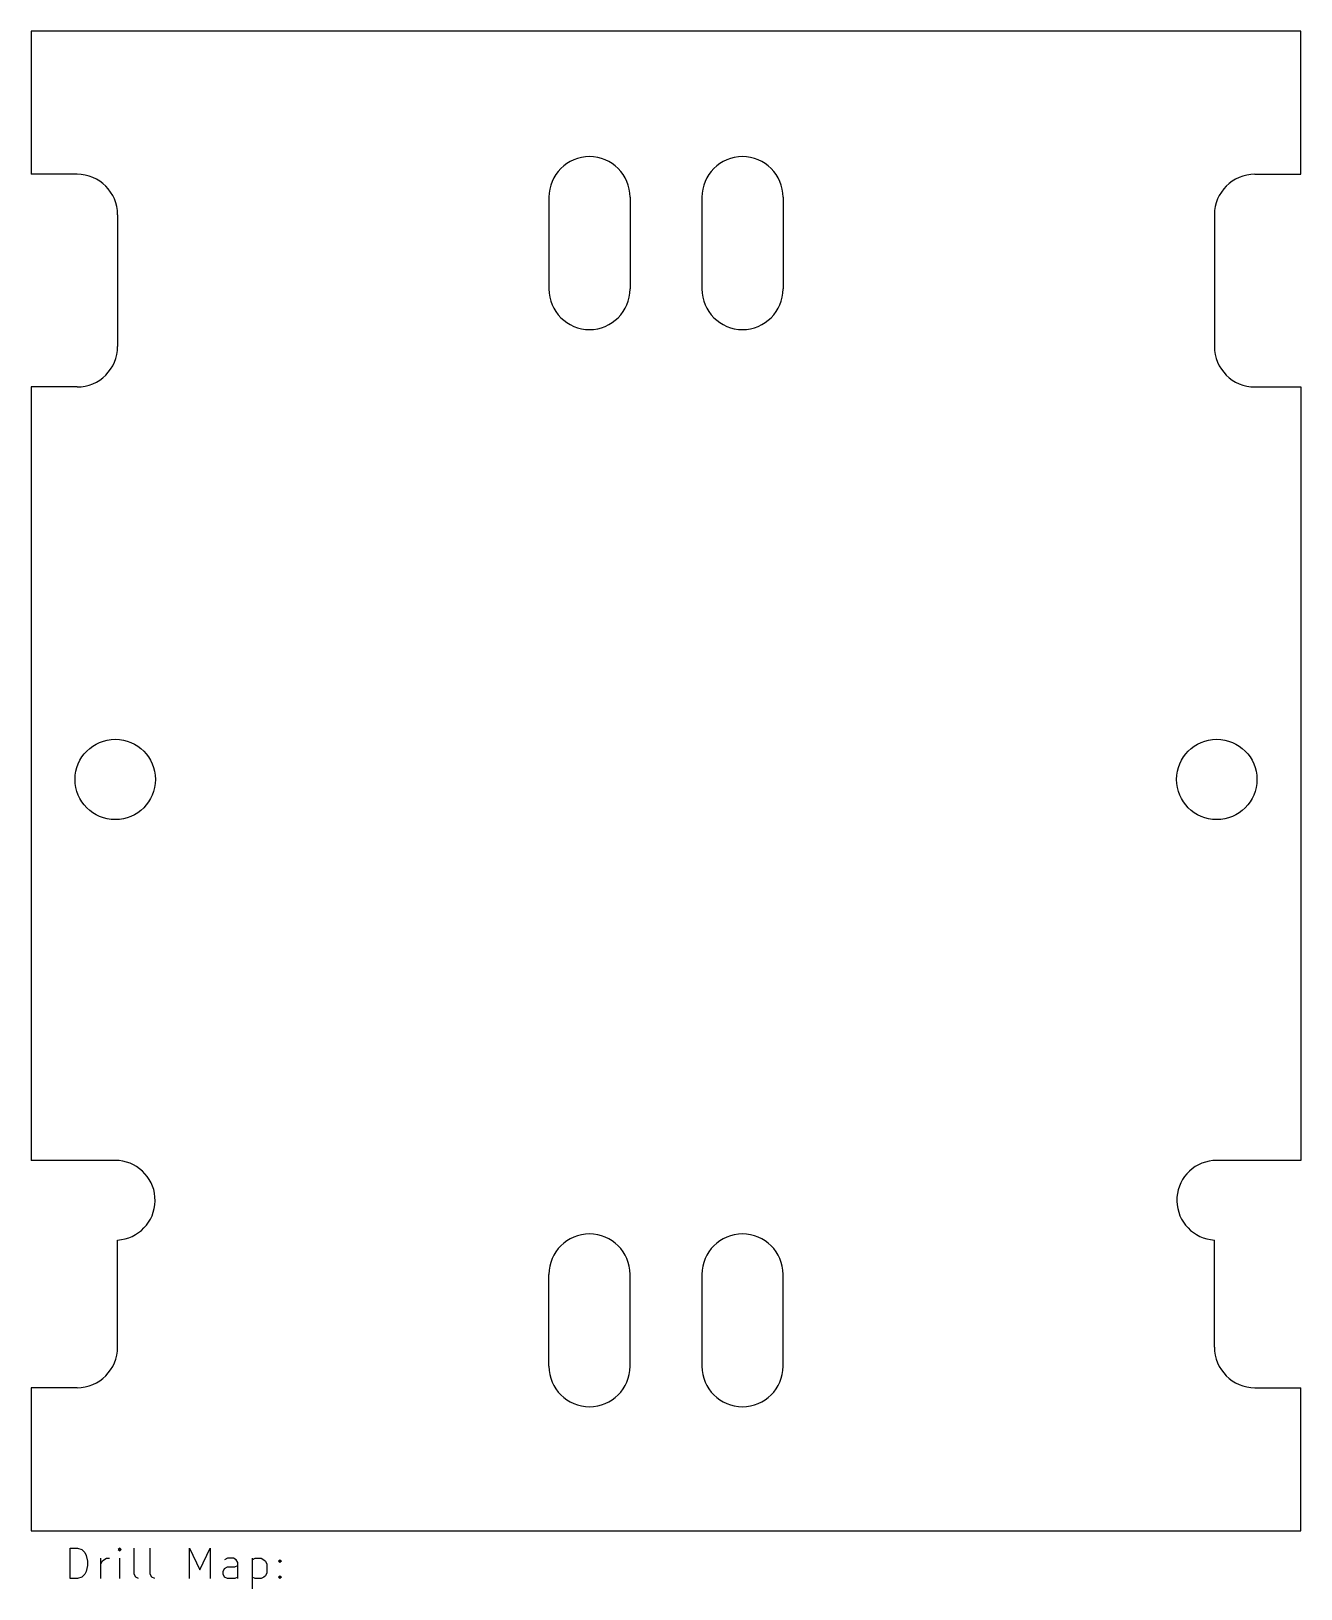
# Model space of a CAD drawing. Extents: x 103 to 186, y -168 to -66.
import ezdxf

# ---------------------------------------------------------------- set-up
doc = ezdxf.new("R2010")
doc.units = 0
doc.layers.add('BLACK', color=7, linetype='CONTINUOUS')

msp = doc.modelspace()

# ---------------------------------------------------------------- linework, layer by layer
at = {"layer": 'BLACK', "linetype": 'CONTINUOUS'}
for p, q in [((186, -65.75), (103, -65.75)), ((103, -65.75), (103, -75.1)), ((186, -73.1), (186, -65.75)), ((186, -75.1), (186, -73.1)), ((106, -75.1), (103, -75.1)), ((183, -75.1), (186, -75.1)), ((136.85, -76.6), (136.85, -82.6)), ((142.15, -76.6), (142.15, -82.6)), ((146.85, -76.6), (146.85, -82.6)), ((152.15, -76.6), (152.15, -82.6)), ((108.65, -77.75), (108.65, -86.35)), ((180.35, -77.75), (180.35, -86.35)), ((106, -89), (103, -89)), ((103, -89), (103, -139.557)), ((183, -89), (186, -89)), ((186, -89), (185.995, -139.557)), ((108.745, -139.557), (103, -139.557)), ((185.995, -139.557), (180.25, -139.557)), ((108.65, -151.75), (108.65, -144.75)), ((180.35, -151.75), (180.35, -144.75)), ((136.85, -153), (136.85, -147)), ((142.15, -153), (142.15, -147)), ((146.85, -147), (146.85, -153)), ((152.15, -153), (152.15, -147)), ((103, -154.4), (103, -163.75)), ((106, -154.4), (103, -154.4)), ((183, -154.4), (186, -154.4)), ((186, -156.45), (186, -154.4)), ((186, -163.75), (186, -156.45)), ((103, -163.75), (186, -163.75)), ((105.551, -166.88), (105.551, -164.88)), ((105.551, -164.88), (106.027, -164.88)), ((106.027, -164.88), (106.313, -164.975)), ((108.789, -164.88), (108.694, -164.975)), ((108.885, -164.975), (108.789, -164.88)), ((108.789, -164.88), (108.789, -165.07)), ((109.742, -166.594), (109.742, -164.88)), ((110.789, -166.594), (110.789, -164.88)), ((113.361, -166.88), (113.361, -164.88)), ((113.361, -164.88), (114.027, -166.308)), ((114.027, -166.308), (114.694, -164.88)), ((114.694, -164.88), (114.694, -166.88)), ((106.313, -164.975), (106.504, -165.165)), ((106.504, -165.165), (106.599, -165.356)), ((106.599, -165.356), (106.694, -165.737)), ((106.694, -165.737), (106.694, -166.023)), ((107.551, -166.88), (107.551, -165.546)), ((107.551, -165.927), (107.646, -165.737)), ((107.646, -165.737), (107.742, -165.642)), ((107.742, -165.642), (107.932, -165.546)), ((107.932, -165.546), (108.123, -165.546)), ((108.694, -164.975), (108.789, -165.07)), ((108.789, -165.07), (108.885, -164.975)), ((108.789, -166.88), (108.789, -165.546)), ((115.837, -165.546), (115.646, -165.642)), ((116.218, -165.546), (115.837, -165.546)), ((116.408, -165.642), (116.218, -165.546)), ((116.504, -165.832), (116.408, -165.642)), ((116.504, -166.88), (116.504, -165.832)), ((117.456, -165.546), (117.456, -167.546)), ((117.456, -165.642), (117.646, -165.546)), ((117.646, -165.546), (118.027, -165.546)), ((118.027, -165.546), (118.218, -165.642)), ((118.218, -165.642), (118.313, -165.737)), ((118.313, -165.737), (118.408, -165.927)), ((118.408, -165.927), (118.408, -166.499)), ((119.17, -165.737), (119.265, -165.642)), ((119.265, -165.832), (119.17, -165.737)), ((119.265, -165.642), (119.361, -165.737)), ((119.265, -165.642), (119.265, -165.832)), ((119.361, -165.737), (119.265, -165.832)), ((106.027, -166.88), (105.551, -166.88)), ((106.313, -166.785), (106.027, -166.88)), ((106.504, -166.594), (106.313, -166.785)), ((106.599, -166.404), (106.504, -166.594)), ((106.694, -166.023), (106.599, -166.404)), ((109.837, -166.785), (109.742, -166.594)), ((110.027, -166.88), (109.837, -166.785)), ((110.885, -166.785), (110.789, -166.594)), ((111.075, -166.88), (110.885, -166.785)), ((115.551, -166.404), (115.646, -166.213)), ((115.551, -166.594), (115.551, -166.404)), ((115.646, -166.785), (115.551, -166.594)), ((115.646, -166.213), (115.837, -166.118)), ((115.837, -166.88), (115.646, -166.785)), ((115.837, -166.118), (116.313, -166.118)), ((116.313, -166.88), (115.837, -166.88)), ((116.313, -166.118), (116.504, -166.023)), ((116.504, -166.785), (116.313, -166.88)), ((117.646, -166.88), (117.456, -166.785)), ((118.027, -166.88), (117.646, -166.88)), ((118.218, -166.785), (118.027, -166.88)), ((118.313, -166.689), (118.218, -166.785)), ((118.408, -166.499), (118.313, -166.689)), ((119.17, -166.785), (119.265, -166.689)), ((119.265, -166.88), (119.17, -166.785)), ((119.265, -166.689), (119.361, -166.785)), ((119.265, -166.689), (119.265, -166.88)), ((119.361, -166.785), (119.265, -166.88))]:
    msp.add_line(p, q, dxfattribs=at)
at = {"layer": 'BLACK'}
for centre in [(108.5, -114.65), (180.5, -114.65)]:
    msp.add_circle(centre, 2.625, dxfattribs=at)
for centre, radius, start, end in [((139.5, -76.6), 2.65, 0, 180), ((149.5, -76.6), 2.65, 0, 180), ((106, -77.75), 2.65, 0, 90), ((183, -77.75), 2.65, 90, 180), ((139.5, -82.6), 2.65, -180, 0), ((149.5, -82.6), 2.65, -180, 0), ((106, -86.35), 2.65, -90, 0), ((183, -86.35), 2.65, -180, -90), ((108.5, -142.15), 2.604, -86.6982, 84.6107), ((180.5, -142.15), 2.605, -264.492, -93.3015), ((139.5, -147), 2.65, 0, 180), ((149.5, -147), 2.65, 0, 180), ((106, -151.75), 2.65, -90, 0), ((183, -151.75), 2.65, -180, -90), ((139.5, -153), 2.65, -180, 0), ((149.5, -153), 2.65, -180, 0)]:
    msp.add_arc(centre, radius, start, end, dxfattribs=at)

doc.saveas('drawing.dxf')
